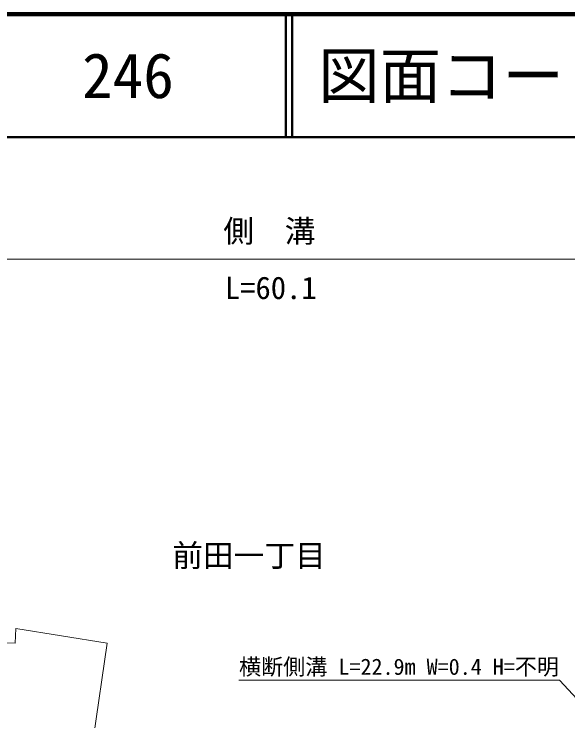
# Model space of a CAD drawing. Units: millimetres, scale not verified. Extents: x 40000 to 680000, y 20000 to 380000.
# Drawn here: x 95613 to 140712, y 322489 to 380000 of the extents above; entities that cross this region are included whole.
import ezdxf
from ezdxf.enums import TextEntityAlignment as Align

# ---------------------------------------------------------------- set-up
doc = ezdxf.new("R2010")
doc.units = ezdxf.units.MM
doc.header["$LTSCALE"] = 1000
doc.layers.add('M-BMK-HTXT', color=7, linetype='Continuous')
doc.layers.add('M-TTL-TXT', color=7, linetype='Continuous')
for name, color, linetype, lineweight in [('M-STR-HTXT', 7, 'Continuous', 13), ('M-TTL', 2, 'Continuous', 140), ('M-TTL-LINE', 7, 'Continuous', 50), ('M-WORK', 1, 'Continuous', 13)]:
    doc.layers.add(name, color=color, linetype=linetype, lineweight=lineweight)
doc.styles.add('ＭＳ ゴシック', font='')
doc.styles.get('ＭＳ ゴシック').set_extended_font_data('MS Gothic')

msp = doc.modelspace()

# ---------------------------------------------------------------- linework, layer by layer
at = {"layer": 'M-STR-HTXT'}
msp.add_line((86595, 360071), (146034, 360071), dxfattribs=at)
msp.add_lwpolyline([(148925, 316224), (140025, 325795), (113925, 325795)], dxfattribs=at)
at = {"layer": 'M-TTL'}
msp.add_line((680000, 380000), (40000, 380000), dxfattribs=at)
at = {"layer": 'M-TTL-LINE'}
for p, q in [((117750, 380000), (117750, 370000)), ((118250, 380000), (118250, 370000)), ((40000, 370000), (680000, 370000))]:
    msp.add_line(p, q, dxfattribs=at)
at = {"layer": 'M-WORK'}
for p, q in [((95692, 328799), (95762, 330018)), ((95762, 330018), (103198, 328799)), ((94965, 328846), (95692, 328799)), ((103198, 328799), (101729, 318731))]:
    msp.add_line(p, q, dxfattribs=at)

# ---------------------------------------------------------------- texts
at = {"layer": 'M-BMK-HTXT', "style": 'ＭＳ ゴシック'}
msp.add_text('前田一丁目', height=1833, dxfattribs=at).set_placement((108493, 334474), align=Align.BOTTOM_LEFT)
at = {"layer": 'M-STR-HTXT', "style": 'ＭＳ ゴシック'}
for s, height, p in [('側\u3000溝', 1833, (112649, 362346)), ('横断側溝 L=22.9m W=0.4 H=不明', 1320, (113925, 326895))]:
    msp.add_text(s, height=height, dxfattribs=at).set_placement(p, align=Align.MIDDLE_LEFT)
msp.add_text('L=60.1', height=1833, dxfattribs=at).set_placement((116515, 356264), align=Align.BOTTOM_CENTER)
at = {"layer": 'M-TTL-TXT', "style": 'ＭＳ ゴシック'}
for s, p in [('246', (101142, 375000)), ('図面コード', (120380, 375000))]:
    msp.add_text(s, height=3666, dxfattribs=at).set_placement(p, align=Align.MIDDLE_LEFT)

doc.saveas('drawing.dxf')
